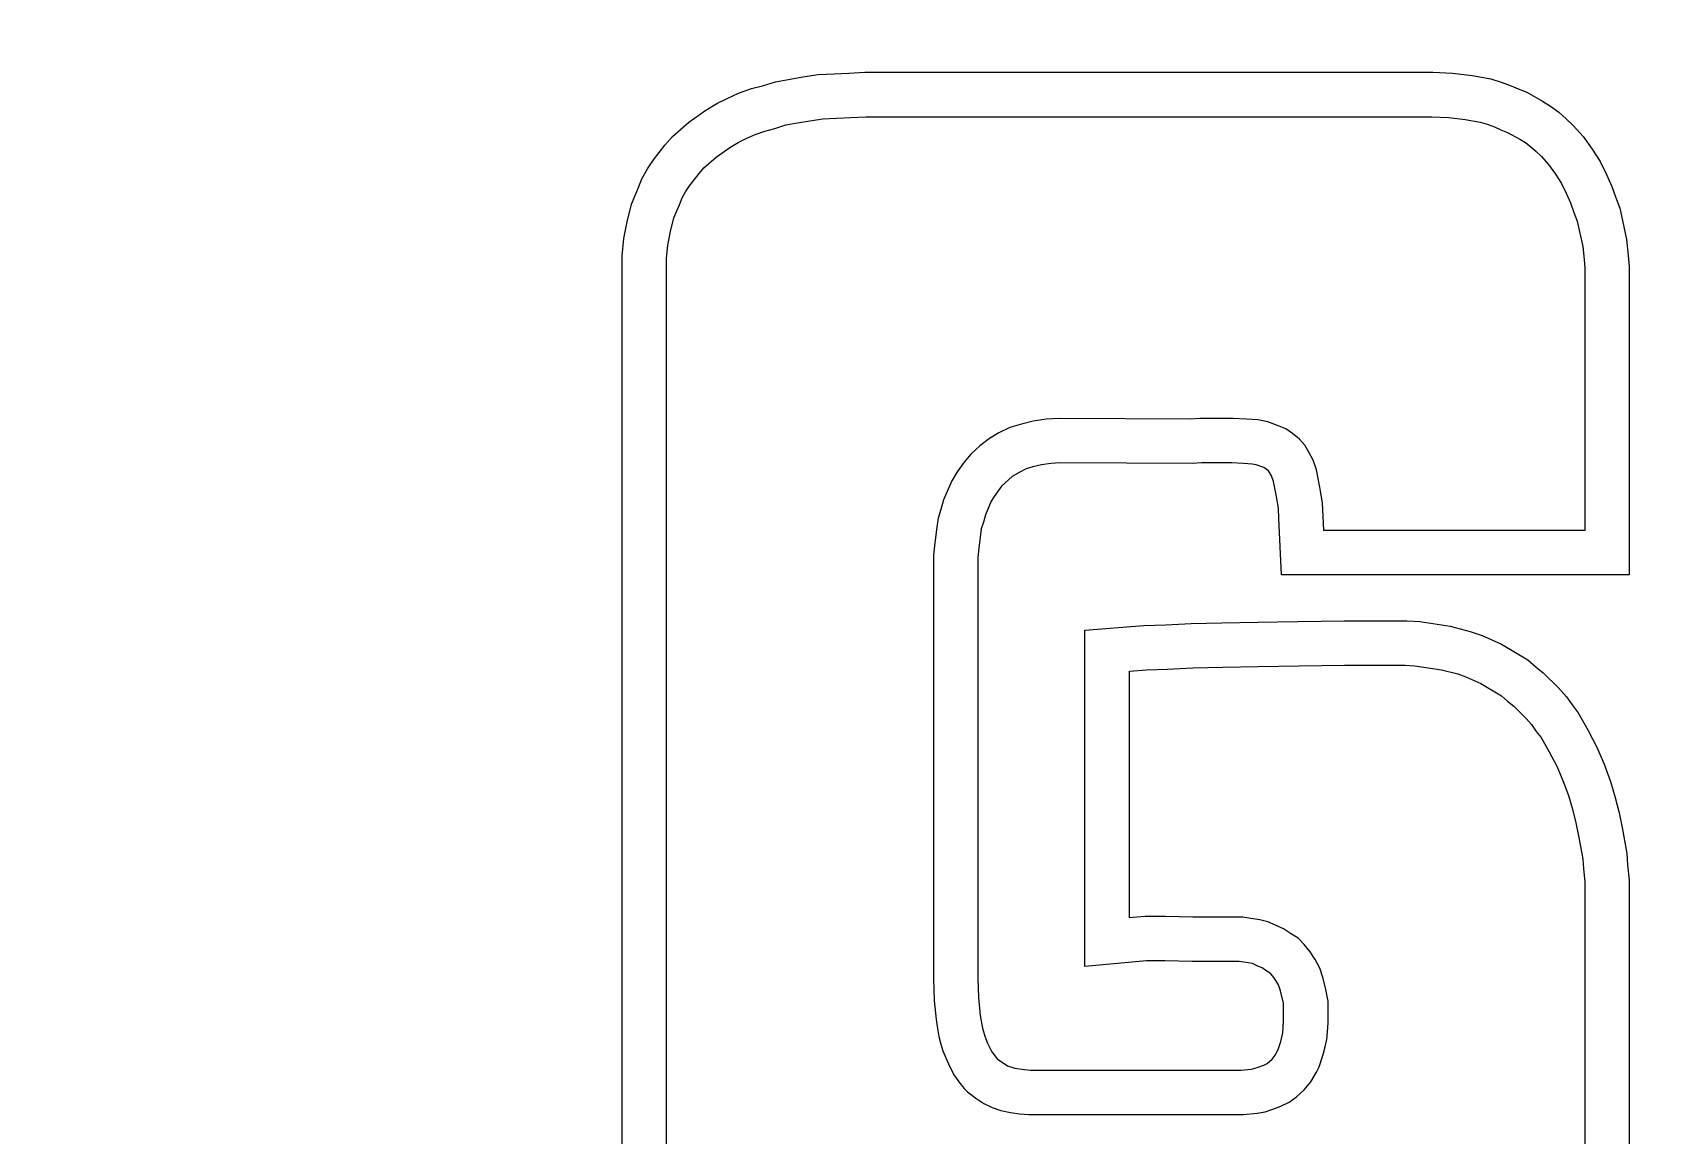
# Model space of a CAD drawing. Extents: x -19.1 to 19.1, y -19.1 to 19.1.
# Drawn here: x -3.74 to 1.77, y -15.8 to -12.07 of the extents above; entities that cross this region are included whole.
import ezdxf

# ---------------------------------------------------------------- set-up
doc = ezdxf.new("R2010")
doc.units = 0
doc.header["$LTSCALE"] = 32.67
doc.layers.add('G_OM_TRIE_D_ESQUISSE__ISO_', color=7, linetype='Continuous')
doc.layers.add('VISIBLE__ISO_', color=7, linetype='Continuous')

msp = doc.modelspace()

# ---------------------------------------------------------------- linework, layer by layer
at = {"layer": 'G_OM_TRIE_D_ESQUISSE__ISO_', "color": 7, "linetype": 'Continuous'}
msp.add_circle((0, 0), 18.9, dxfattribs=at)
at = {"layer": 'VISIBLE__ISO_', "color": 7, "linetype": 'Continuous'}
for p, q in [((-1.1748, -12.2292), (-1.1319, -12.222)), ((-1.1319, -12.222), (-1.0795, -12.2138)), ((-1.0795, -12.2138), (-1.0251, -12.211)), ((-1.0251, -12.211), (-0.9763, -12.2087)), ((-0.9763, -12.2087), (-0.922, -12.2062)), ((-0.922, -12.2062), (0.9978, -12.2062)), ((0.9978, -12.2062), (1.0648, -12.2089)), ((1.0648, -12.2089), (1.1306, -12.2171)), ((1.1306, -12.2171), (1.1937, -12.2286)), ((-1.3875, -12.2949), (-1.3493, -12.2772)), ((-1.3493, -12.2772), (-1.3048, -12.2614)), ((-1.3048, -12.2614), (-1.2673, -12.2514)), ((-1.2673, -12.2514), (-1.2242, -12.2379)), ((-1.2242, -12.2379), (-1.1748, -12.2292)), ((1.1937, -12.2286), (1.2289, -12.2392)), ((1.2289, -12.2392), (1.2632, -12.2517)), ((1.2632, -12.2517), (1.2862, -12.2619)), ((1.2862, -12.2619), (1.3155, -12.2736)), ((1.3155, -12.2736), (1.3687, -12.3032)), ((-1.4588, -12.3337), (-1.4216, -12.3119)), ((-1.4216, -12.3119), (-1.3875, -12.2949)), ((1.3687, -12.3032), (1.3959, -12.3201)), ((1.3959, -12.3201), (1.4239, -12.3412)), ((-1.5723, -12.4235), (-1.5172, -12.3745)), ((-1.5172, -12.3745), (-1.4588, -12.3337)), ((-1.2256, -12.3955), (-1.1886, -12.3839)), ((-1.1886, -12.3839), (-1.1494, -12.377)), ((-1.1494, -12.377), (-1.1078, -12.3701)), ((-1.1078, -12.3701), (-1.064, -12.3632)), ((-1.064, -12.3632), (-1.0178, -12.3609)), ((-1.0178, -12.3609), (-0.9694, -12.3585)), ((-0.9694, -12.3585), (-0.9186, -12.3562)), ((-0.9186, -12.3562), (0.9948, -12.3562)), ((0.9948, -12.3562), (1.0525, -12.3585)), ((1.0525, -12.3585), (1.1078, -12.3655)), ((1.1078, -12.3655), (1.1586, -12.3747)), ((1.1586, -12.3747), (1.1817, -12.3816)), ((1.1817, -12.3816), (1.2071, -12.3909)), ((1.4239, -12.3412), (1.4504, -12.3644)), ((1.4504, -12.3644), (1.4724, -12.3863)), ((1.4724, -12.3863), (1.5062, -12.4232)), ((-1.5975, -12.4523), (-1.5723, -12.4235)), ((-1.3502, -12.4439), (-1.3225, -12.4301)), ((-1.3225, -12.4301), (-1.2925, -12.4162)), ((-1.2925, -12.4162), (-1.2602, -12.4047)), ((-1.2602, -12.4047), (-1.2256, -12.3955)), ((1.2071, -12.3909), (1.2279, -12.4001)), ((1.2279, -12.4001), (1.2509, -12.4093)), ((1.2509, -12.4093), (1.2925, -12.4324)), ((1.2925, -12.4324), (1.3109, -12.4439)), ((1.5062, -12.4232), (1.5367, -12.4659)), ((-1.6358, -12.5016), (-1.5975, -12.4523)), ((-1.4656, -12.5293), (-1.424, -12.4924)), ((-1.424, -12.4924), (-1.3779, -12.4601)), ((-1.3779, -12.4601), (-1.3502, -12.4439)), ((1.3109, -12.4439), (1.3294, -12.4578)), ((1.3294, -12.4578), (1.3479, -12.4739)), ((1.3479, -12.4739), (1.364, -12.4901)), ((1.364, -12.4901), (1.3894, -12.5178)), ((1.5367, -12.4659), (1.5638, -12.5081)), ((-1.6752, -12.5664), (-1.6561, -12.532)), ((-1.6561, -12.532), (-1.6358, -12.5016)), ((-1.5141, -12.5893), (-1.4817, -12.5478)), ((-1.4817, -12.5478), (-1.4656, -12.5293)), ((1.3894, -12.5178), (1.4125, -12.5501)), ((1.4125, -12.5501), (1.4333, -12.5824)), ((1.5638, -12.5081), (1.5856, -12.5516)), ((1.5856, -12.5516), (1.603, -12.5922)), ((-1.6961, -12.6164), (-1.6869, -12.5956)), ((-1.6869, -12.5956), (-1.6752, -12.5664)), ((-1.5279, -12.6101), (-1.5141, -12.5893)), ((1.4333, -12.5824), (1.4494, -12.6147)), ((1.603, -12.5922), (1.6155, -12.6272)), ((-1.7251, -12.7111), (-1.7102, -12.6516)), ((-1.7102, -12.6516), (-1.6961, -12.6164)), ((-1.5579, -12.6747), (-1.5487, -12.654)), ((-1.5487, -12.654), (-1.5394, -12.6309)), ((-1.5394, -12.6309), (-1.5279, -12.6101)), ((1.4494, -12.6147), (1.4633, -12.6471)), ((1.4633, -12.6471), (1.4748, -12.6794)), ((1.6155, -12.6272), (1.6301, -12.6654)), ((-1.7364, -12.7675), (-1.7251, -12.7111)), ((-1.5787, -12.744), (-1.5671, -12.6978)), ((-1.5671, -12.6978), (-1.5579, -12.6747)), ((1.4748, -12.6794), (1.4864, -12.7094)), ((1.4864, -12.7094), (1.4933, -12.7394)), ((1.6301, -12.6654), (1.6398, -12.7072)), ((1.6398, -12.7072), (1.6532, -12.7716)), ((-1.7425, -12.8261), (-1.7364, -12.7675)), ((-1.5879, -12.7901), (-1.5787, -12.744)), ((1.4933, -12.7394), (1.5048, -12.7948)), ((1.6532, -12.7716), (1.6588, -12.825)), ((-1.7425, -16.2336), (-1.7425, -12.8261)), ((-1.5925, -12.834), (-1.5879, -12.7901)), ((1.5048, -12.7948), (1.5094, -12.8386)), ((1.6588, -12.825), (1.6617, -12.8629)), ((-1.5925, -16.2268), (-1.5925, -12.834)), ((1.5094, -12.8386), (1.5117, -12.8686)), ((1.5117, -12.8686), (1.5117, -13.7549)), ((1.6617, -12.8629), (1.6617, -13.9049)), ((-0.3093, -13.3787), (-0.3531, -13.3856)), ((-0.2654, -13.3764), (-0.3093, -13.3787)), ((0.18, -13.3787), (-0.2654, -13.3764)), ((0.21, -13.3764), (0.18, -13.3787)), ((0.3231, -13.3764), (0.21, -13.3764)), ((0.367, -13.3787), (0.3231, -13.3764)), ((0.4062, -13.381), (0.367, -13.3787)), ((-0.4685, -13.4248), (-0.5008, -13.4433)), ((-0.4316, -13.4064), (-0.4685, -13.4248)), ((-0.3924, -13.3948), (-0.4316, -13.4064)), ((-0.3531, -13.3856), (-0.3924, -13.3948)), ((0.4408, -13.3879), (0.4062, -13.381)), ((0.4731, -13.3995), (0.4408, -13.3879)), ((0.5008, -13.411), (0.4731, -13.3995)), ((0.5239, -13.4272), (0.5008, -13.411)), ((0.547, -13.4456), (0.5239, -13.4272)), ((-0.5332, -13.4687), (-0.5632, -13.4964)), ((-0.5008, -13.4433), (-0.5332, -13.4687)), ((0.5655, -13.4664), (0.547, -13.4456)), ((0.5793, -13.4895), (0.5655, -13.4664)), ((0.5932, -13.5172), (0.5793, -13.4895)), ((-0.5862, -13.5241), (-0.6093, -13.5564)), ((-0.5632, -13.4964), (-0.5862, -13.5241)), ((-0.354, -13.5399), (-0.3765, -13.5465)), ((-0.3242, -13.5329), (-0.354, -13.5399)), ((-0.2936, -13.5281), (-0.3242, -13.5329)), ((-0.2619, -13.5264), (-0.2936, -13.5281)), ((0.1854, -13.5287), (-0.2619, -13.5264)), ((0.2158, -13.5264), (0.1854, -13.5287)), ((0.3192, -13.5264), (0.2158, -13.5264)), ((0.3586, -13.5285), (0.3192, -13.5264)), ((0.387, -13.5301), (0.3586, -13.5285)), ((0.4007, -13.5329), (0.387, -13.5301)), ((0.4266, -13.5421), (0.4007, -13.5329)), ((0.4428, -13.5535), (0.4266, -13.5421)), ((0.6047, -13.5495), (0.5932, -13.5172)), ((-0.6278, -13.5864), (-0.6555, -13.651)), ((-0.6093, -13.5564), (-0.6278, -13.5864)), ((-0.4242, -13.5723), (-0.4597, -13.6051)), ((-0.3977, -13.5572), (-0.4242, -13.5723)), ((-0.3765, -13.5465), (-0.3977, -13.5572)), ((0.4528, -13.5702), (0.4428, -13.5535)), ((0.4598, -13.5896), (0.4528, -13.5702)), ((0.4687, -13.6342), (0.4598, -13.5896)), ((0.6116, -13.5841), (0.6047, -13.5495)), ((0.6185, -13.621), (0.6116, -13.5841)), ((-0.6555, -13.651), (-0.6647, -13.6833)), ((-0.4843, -13.6394), (-0.4943, -13.6556)), ((-0.4597, -13.6051), (-0.4843, -13.6394)), ((0.4761, -13.6789), (0.4687, -13.6342)), ((0.6255, -13.6626), (0.6185, -13.621)), ((-0.6647, -13.6833), (-0.6739, -13.7134)), ((-0.5139, -13.7014), (-0.5209, -13.726)), ((-0.4943, -13.6556), (-0.5139, -13.7014)), ((0.478, -13.7139), (0.4761, -13.6789)), ((0.6278, -13.7064), (0.6255, -13.6626)), ((0.6301, -13.7549), (0.6278, -13.7064)), ((-0.6786, -13.7434), (-0.6855, -13.7964)), ((-0.6739, -13.7134), (-0.6786, -13.7434)), ((-0.5281, -13.7493), (-0.5366, -13.8144)), ((-0.5209, -13.726), (-0.5281, -13.7493)), ((0.4871, -13.9049), (0.478, -13.7139)), ((1.5117, -13.7549), (0.6301, -13.7549)), ((-0.6855, -13.7964), (-0.6901, -13.838)), ((-0.5366, -13.8144), (-0.5401, -13.8463)), ((-0.6901, -13.838), (-0.6901, -15.2713)), ((-0.5401, -13.8463), (-0.5401, -15.2688)), ((1.6617, -13.9049), (0.4871, -13.9049)), ((-0.1777, -14.0919), (0.0216, -14.0759)), ((-0.1777, -15.2278), (-0.1777, -14.0919)), ((0.0216, -14.0759), (0.0951, -14.0736)), ((0.0951, -14.0736), (0.1812, -14.0689)), ((0.1812, -14.0689), (0.2854, -14.0665)), ((0.2854, -14.0665), (0.4058, -14.0642)), ((0.4058, -14.0642), (0.5423, -14.0619)), ((0.5423, -14.0619), (0.6982, -14.0596)), ((0.6982, -14.0596), (0.9101, -14.0596)), ((0.9101, -14.0596), (0.9538, -14.0627)), ((0.9538, -14.0627), (1.0567, -14.0785)), ((1.0567, -14.0785), (1.1244, -14.0955)), ((1.1244, -14.0955), (1.1651, -14.109)), ((1.1651, -14.109), (1.2308, -14.1389)), ((1.2308, -14.1389), (1.3194, -14.192)), ((1.3194, -14.192), (1.3469, -14.2165)), ((-0.0277, -14.2303), (0.03, -14.2257)), ((-0.0277, -15.0635), (-0.0277, -14.2303)), ((0.03, -14.2257), (0.1016, -14.2234)), ((0.1016, -14.2234), (0.1869, -14.2188)), ((0.1869, -14.2188), (0.2885, -14.2165)), ((0.2885, -14.2165), (0.4085, -14.2142)), ((0.4085, -14.2142), (0.5447, -14.2119)), ((0.5447, -14.2119), (0.6993, -14.2096)), ((0.6993, -14.2096), (0.9047, -14.2096)), ((0.9047, -14.2096), (0.9371, -14.2119)), ((0.9371, -14.2119), (1.0271, -14.2257)), ((1.0271, -14.2257), (1.0825, -14.2396)), ((1.0825, -14.2396), (1.1102, -14.2488)), ((1.1102, -14.2488), (1.1609, -14.2719)), ((1.3469, -14.2165), (1.3712, -14.2354)), ((1.3712, -14.2354), (1.4224, -14.2866)), ((1.1609, -14.2719), (1.2302, -14.3134)), ((1.2302, -14.3134), (1.2509, -14.3319)), ((1.4224, -14.2866), (1.4496, -14.3172)), ((1.2509, -14.3319), (1.2717, -14.3481)), ((1.2717, -14.3481), (1.3133, -14.3896)), ((1.4496, -14.3172), (1.4686, -14.3443)), ((1.4686, -14.3443), (1.489, -14.3705)), ((1.489, -14.3705), (1.5233, -14.4307)), ((1.3133, -14.3896), (1.3317, -14.4104)), ((1.3317, -14.4104), (1.3479, -14.4334)), ((1.3479, -14.4334), (1.364, -14.4542)), ((1.364, -14.4542), (1.3917, -14.5027)), ((1.5233, -14.4307), (1.5527, -14.4867)), ((1.3917, -14.5027), (1.4171, -14.5512)), ((1.5527, -14.4867), (1.5774, -14.5444)), ((1.4171, -14.5512), (1.4379, -14.5996)), ((1.5774, -14.5444), (1.5988, -14.6032)), ((1.4379, -14.5996), (1.4564, -14.6504)), ((1.5988, -14.6032), (1.6149, -14.6568)), ((1.4564, -14.6504), (1.4702, -14.6966)), ((1.4702, -14.6966), (1.4817, -14.7427)), ((1.6149, -14.6568), (1.6279, -14.7091)), ((1.4817, -14.7427), (1.491, -14.7866)), ((1.6279, -14.7091), (1.6384, -14.7588)), ((1.491, -14.7866), (1.4979, -14.8281)), ((1.6384, -14.7588), (1.6456, -14.802)), ((1.6456, -14.802), (1.6538, -14.8458)), ((1.4979, -14.8281), (1.5048, -14.865)), ((1.5048, -14.865), (1.5071, -14.8974)), ((1.6538, -14.8458), (1.6566, -14.8845)), ((1.5071, -14.8974), (1.5117, -14.9435)), ((1.6566, -14.8845), (1.6617, -14.936)), ((1.5117, -14.9435), (1.5117, -16.1898)), ((1.6617, -14.936), (1.6617, -16.1956)), ((-0.0023, -15.0612), (-0.0277, -15.0635)), ((0.0254, -15.0589), (-0.0023, -15.0612)), ((0.0946, -15.0589), (0.0254, -15.0589)), ((0.1869, -15.0612), (0.0946, -15.0589)), ((0.3554, -15.0612), (0.1869, -15.0612)), ((0.3831, -15.0658), (0.3554, -15.0612)), ((0.4131, -15.0705), (0.3831, -15.0658)), ((0.4408, -15.0774), (0.4131, -15.0705)), ((0.4662, -15.0889), (0.4408, -15.0774)), ((0.4939, -15.1005), (0.4662, -15.0889)), ((0.517, -15.1166), (0.4939, -15.1005)), ((0.5424, -15.1328), (0.517, -15.1166)), ((0.5632, -15.1535), (0.5424, -15.1328)), ((0.5839, -15.1789), (0.5632, -15.1535)), ((0.6001, -15.2043), (0.5839, -15.1789)), ((0.0299, -15.2089), (-0.1777, -15.2278)), ((0.0928, -15.2089), (0.0299, -15.2089)), ((0.1851, -15.2112), (0.0928, -15.2089)), ((0.343, -15.2112), (0.1851, -15.2112)), ((0.3594, -15.214), (0.343, -15.2112)), ((0.3887, -15.2185), (0.3594, -15.214)), ((0.4063, -15.2265), (0.3887, -15.2185)), ((0.4212, -15.2327), (0.4063, -15.2265)), ((0.4337, -15.2414), (0.4212, -15.2327)), ((0.4494, -15.2514), (0.4337, -15.2414)), ((0.4622, -15.267), (0.4494, -15.2514)), ((0.6162, -15.2343), (0.6001, -15.2043)), ((0.6278, -15.2689), (0.6162, -15.2343)), ((-0.6901, -15.2713), (-0.6878, -15.3428)), ((-0.5401, -15.2688), (-0.538, -15.3324)), ((0.4765, -15.2896), (0.4622, -15.267)), ((0.4837, -15.3109), (0.4765, -15.2896)), ((0.637, -15.3059), (0.6278, -15.2689)), ((0.6439, -15.3451), (0.637, -15.3059)), ((-0.6878, -15.3428), (-0.6809, -15.4074)), ((-0.538, -15.3324), (-0.5315, -15.3936)), ((0.4939, -15.352), (0.4837, -15.3109)), ((0.4939, -15.4132), (0.4939, -15.352)), ((0.6439, -15.419), (0.6439, -15.3451)), ((-0.6809, -15.4074), (-0.6762, -15.4374)), ((-0.5315, -15.3936), (-0.5244, -15.4363)), ((0.491, -15.4518), (0.4939, -15.4132)), ((-0.6762, -15.4374), (-0.6716, -15.4651)), ((-0.6716, -15.4651), (-0.6647, -15.4905)), ((-0.5244, -15.4363), (-0.516, -15.4641)), ((-0.516, -15.4641), (-0.507, -15.4867)), ((0.4842, -15.4817), (0.4883, -15.4665)), ((0.4883, -15.4665), (0.491, -15.4518)), ((0.6393, -15.4744), (0.6416, -15.449)), ((0.6416, -15.449), (0.6439, -15.419)), ((-0.6647, -15.4905), (-0.6578, -15.5136)), ((-0.6578, -15.5136), (-0.6486, -15.5367)), ((-0.507, -15.4867), (-0.492, -15.5168)), ((-0.492, -15.5168), (-0.4749, -15.5406)), ((0.4656, -15.5279), (0.475, -15.5091)), ((0.475, -15.5091), (0.4842, -15.4817)), ((0.6139, -15.5667), (0.6278, -15.5251)), ((0.6278, -15.5251), (0.6347, -15.4997)), ((0.6347, -15.4997), (0.6393, -15.4744)), ((-0.6486, -15.5367), (-0.6393, -15.5574)), ((-0.6393, -15.5574), (-0.6209, -15.5944)), ((-0.4749, -15.5406), (-0.4395, -15.5643)), ((-0.4395, -15.5643), (-0.4153, -15.5717)), ((-0.4153, -15.5717), (-0.3825, -15.5767)), ((-0.3825, -15.5767), (-0.3616, -15.5782)), ((-0.3616, -15.5782), (0.3503, -15.5782)), ((0.3503, -15.5782), (0.3841, -15.5749)), ((0.3841, -15.5749), (0.3933, -15.5733)), ((0.3933, -15.5733), (0.4076, -15.5681)), ((0.4076, -15.5681), (0.4271, -15.5616)), ((0.4271, -15.5616), (0.4381, -15.5561)), ((0.4381, -15.5561), (0.4546, -15.5411)), ((0.4546, -15.5411), (0.4656, -15.5279)), ((0.6047, -15.5851), (0.6139, -15.5667)), ((-0.6209, -15.5944), (-0.5978, -15.6267)), ((-0.5978, -15.6267), (-0.5862, -15.6405)), ((0.5632, -15.6452), (0.5862, -15.6175)), ((0.5862, -15.6175), (0.6047, -15.5851)), ((-0.5862, -15.6405), (-0.5747, -15.6521)), ((-0.5747, -15.6521), (-0.547, -15.6728)), ((-0.547, -15.6728), (-0.5193, -15.6913)), ((-0.5193, -15.6913), (-0.4916, -15.7052)), ((0.4847, -15.7005), (0.5124, -15.6867)), ((0.5124, -15.6867), (0.5378, -15.6682)), ((0.5378, -15.6682), (0.5632, -15.6452)), ((-0.4916, -15.7052), (-0.4616, -15.7144)), ((-0.4616, -15.7144), (-0.4293, -15.7213)), ((-0.4293, -15.7213), (-0.3993, -15.7259)), ((-0.3993, -15.7259), (-0.367, -15.7282)), ((-0.367, -15.7282), (0.3577, -15.7282)), ((0.3577, -15.7282), (0.4039, -15.7236)), ((0.4039, -15.7236), (0.4316, -15.719)), ((0.4316, -15.719), (0.457, -15.7098)), ((0.457, -15.7098), (0.4847, -15.7005))]:
    msp.add_line(p, q, dxfattribs=at)
for radius in [19.15, 18.32]:
    msp.add_circle((0, 0), radius, dxfattribs=at)

doc.saveas('drawing.dxf')
